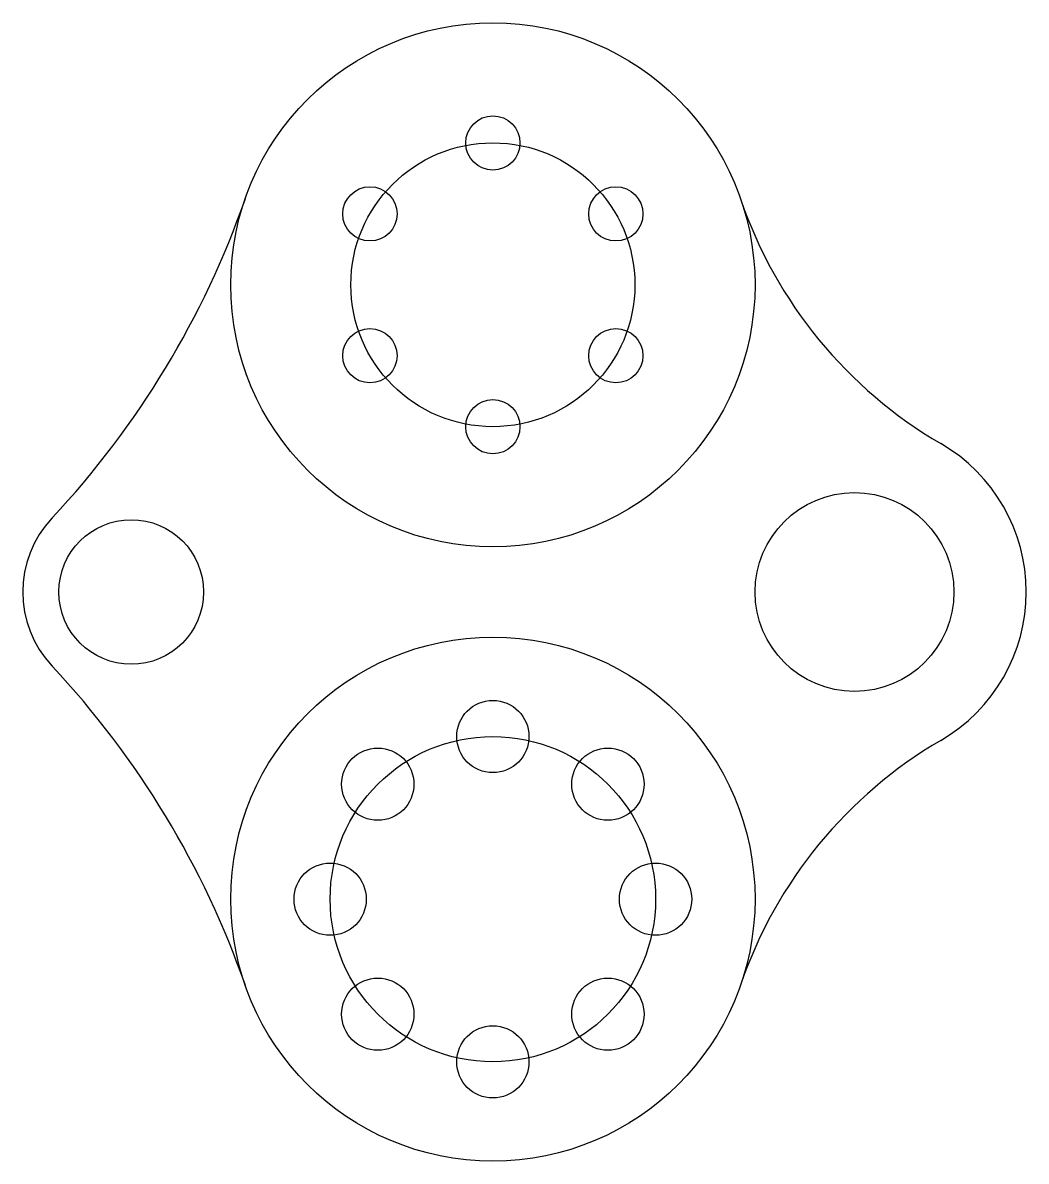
# Model space of a CAD drawing. Header units: millimetres. Extents: x 209 to 376, y 40 to 230.
import ezdxf

# ---------------------------------------------------------------- set-up
doc = ezdxf.new("R2010")
doc.units = ezdxf.units.MM
doc.header["$MEASUREMENT"] = 0

msp = doc.modelspace()

# ---------------------------------------------------------------- linework, layer by layer
for centre, radius in [((287.58, 186.33), 43.68), ((287.58, 209.98), 4.52), ((287.58, 186.33), 23.66), ((267.09, 198.15), 4.52), ((308.07, 198.15), 4.52), ((267.09, 174.5), 4.52), ((308.07, 174.5), 4.52), ((287.58, 162.67), 4.52), ((347.83, 135.12), 16.57), ((227.33, 135.12), 12.05), ((287.58, 83.91), 43.68), ((287.58, 111.02), 6.02), ((287.58, 83.91), 27.11), ((268.41, 103.08), 6.02), ((306.75, 103.08), 6.02), ((260.47, 83.91), 6.02), ((314.69, 83.91), 6.02), ((268.41, 64.74), 6.02), ((306.75, 64.74), 6.02), ((287.58, 56.79), 6.02)]:
    msp.add_circle(centre, radius)
for centre, radius, start, end in [((104.14, 250.35), 150.62, 316.9126, 340.76), ((400.14, 224.92), 75.31, 198.9255, 239.7799), ((347.83, 135.12), 28.62, 300.2201, 59.7799), ((227.33, 135.12), 18.07, 136.9126, 223.0874), ((104.14, 19.88), 150.62, 19.24, 43.0874), ((400.14, 45.31), 75.31, 120.2201, 161.0745)]:
    msp.add_arc(centre, radius, start, end)

doc.saveas('drawing.dxf')
